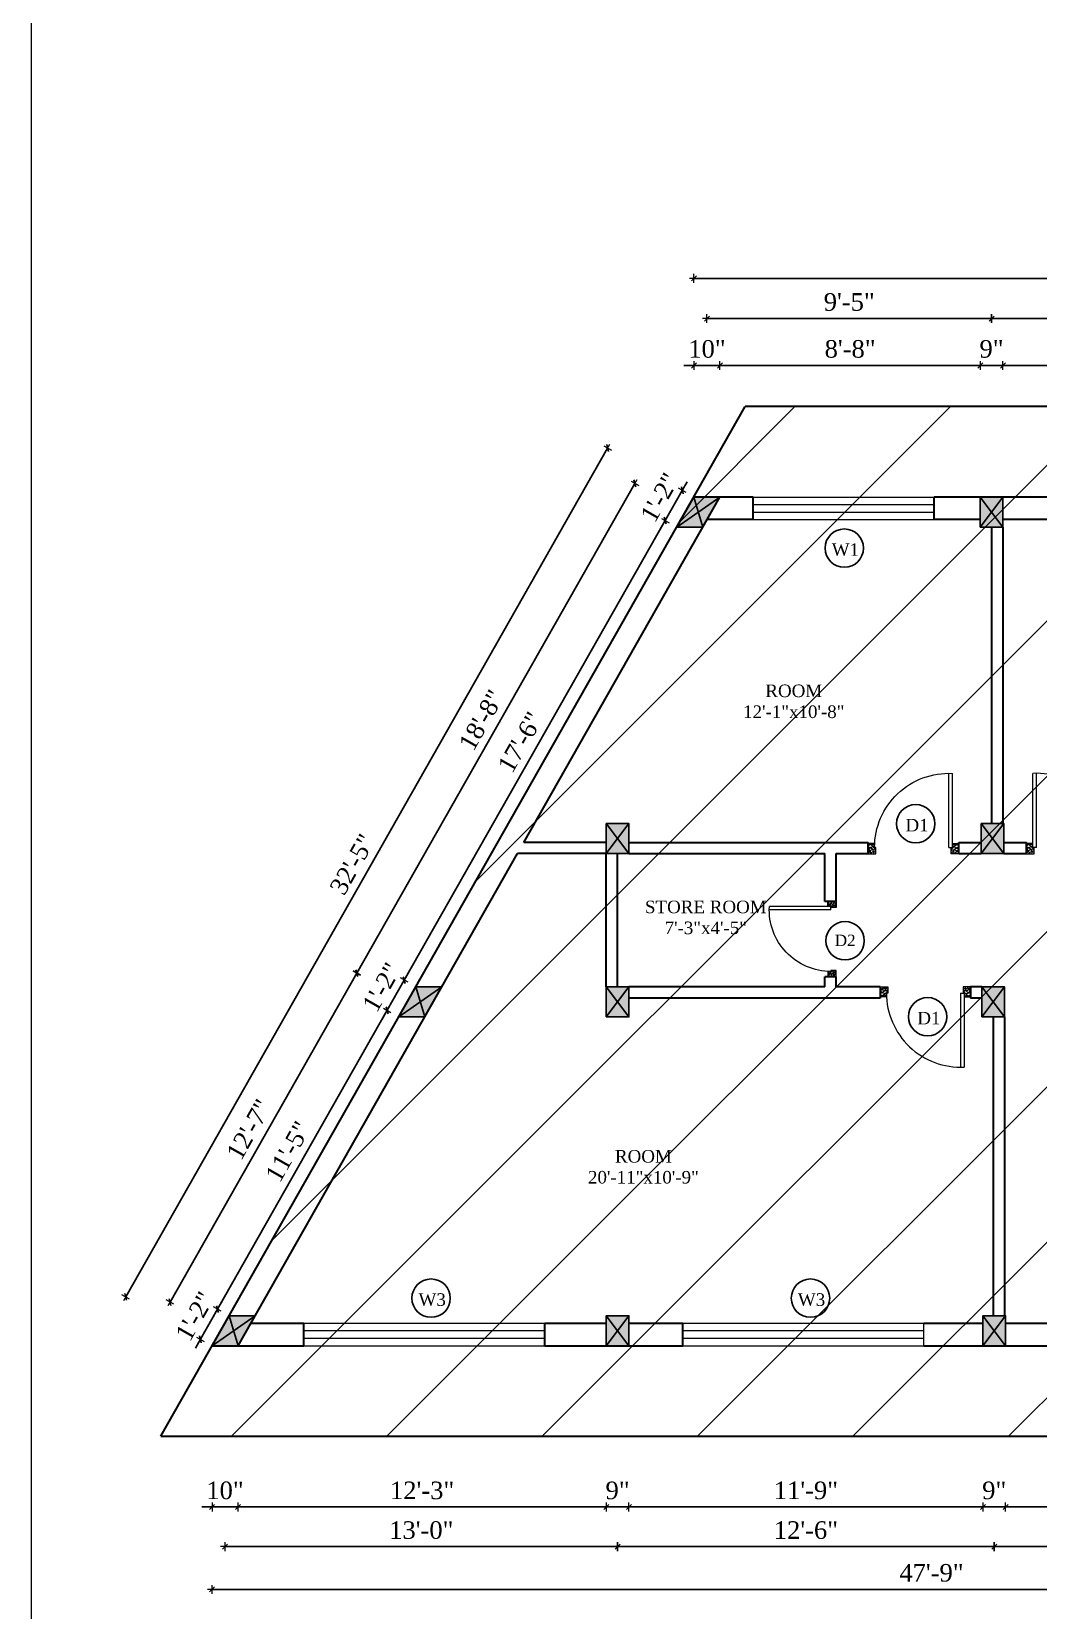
# Model space of a CAD drawing. Header units: inches. Extents: x 4069 to 291496, y -47643 to 12535.
# Drawn here: x 111241 to 111642, y -27125 to -26496 of the extents above; entities that cross this region are included whole.
import ezdxf

# ---------------------------------------------------------------- set-up
doc = ezdxf.new("R2010")
doc.units = ezdxf.units.IN
doc.header["$LTSCALE"] = 5
doc.header["$MEASUREMENT"] = 0
for name, color, linetype, lineweight in [('A-WALL', 7, 'Continuous', 9), ('Dimension', 7, 'Continuous', 18), ('DOOR', 62, 'Continuous', 0), ('Dw', 2, 'Continuous', 18), ('ele1', 21, 'Continuous', 20)]:
    doc.layers.add(name, color=color, linetype=linetype, lineweight=lineweight)
doc.layers.add('dim line', color=7, linetype='Continuous', lineweight=15, true_color=0xfab2b2)
doc.layers.add('TEXT', color=6, linetype='Continuous')
doc.layers.add('WALL', color=7, linetype='Continuous')
doc.styles.add('ordinary', font='times.ttf')
doc.dimstyles.new('Copy of 96', dxfattribs={"dimtxt": 7, "dimasz": 4, "dimexe": 0.5, "dimexo": 0.5, "dimgap": 3, "dimtad": 1, "dimdec": 1, "dimzin": 11, "dimdsep": 46, "dimlunit": 4, "dimtxsty": 'ordinary', "dimblk": 'OBLIQUE', "dimcen": 0.09, "dimse1": 1, "dimse2": 1, "dimclrt": 6, "dimazin": 0, "dimtfac": 1, "dimtdec": 1, "dimtix": 1, "dimtmove": 2, "dimatfit": 3, "dimldrblk": 'leader', "dimfxl": 0.5, "dimfxlon": 1, "dimtolj": 1, "dimtzin": 0, "dimarcsym": 0})

# ---------------------------------------------------------------- blocks, each defined once
blk = doc.blocks.new('c2a')
at = {"color": 1, "ltscale": 5}
for p, q in [((18091.63, 4625.76), (18084.82, 4613.76)), ((18101.98, 4625.76), (18091.63, 4625.76)), ((18095.17, 4613.76), (18101.98, 4625.76)), ((18084.82, 4613.76), (18095.17, 4613.76))]:
    blk.add_line(p, q, dxfattribs=at)
blk = doc.blocks.new('A$C27B36B59')
at = {"layer": 'DOOR'}
for p, q in [((0, 4), (0, 0)), ((2.5, 4), (0, 4)), ((0, 0), (3, 0)), ((2.5, 2.5), (2.5, 4)), ((3, 2.5), (2.5, 2.5)), ((3, 0), (3, 2.5))]:
    blk.add_line(p, q, dxfattribs=at)
for centre, radius, start, end in [((-1.4, -0.54), 4.75, 22.14107, 72.83803), ((1.34, 2.09), 1.64, 45.13802, 144.89476), ((2.21, 0.3), 2.49, 83.31492, 152.65798), ((0.13, 0.37), 2.05, 349.48753, 93.68048), ((1.96, -0.47), 2.01, 58.74475, 166.49498), ((-0.06, 0.32), 1.13, 343.54197, 86.94698), ((2.08, -0.4), 1.17, 38.28162, 160.15192)]:
    blk.add_arc(centre, radius, start, end, dxfattribs=at)
blk = doc.blocks.new('D2')
at = {"layer": 'DOOR'}
for p, q in [((74473.95, 24047.59), (74473.95, 24018.09)), ((74473.95, 24047.59), (74475.45, 24047.59)), ((74475.45, 24047.59), (74475.45, 24018.13))]:
    blk.add_line(p, q, dxfattribs=at)
blk.add_arc((74473.95, 24047.59), 29.5, 180, 272.9146, dxfattribs=at)
at = {"layer": 'DOOR', "xscale": -1, "rotation": 180}
blk.add_blockref('A$C27B36B59', (74441.95, 24050.09), dxfattribs=at)
at = {"layer": 'DOOR', "rotation": 180}
blk.add_blockref('A$C27B36B59', (74477.95, 24050.09), dxfattribs=at)
blk = doc.blocks.new('oblique')
at = {"color": 0, "lineweight": -2}
blk.add_line((0.25, 0.25), (-0.25, -0.25), dxfattribs=at)
at = {"layer": 'dim line', "lineweight": 9}
for p, q in [((-0.4375, 0), (0.4375, 0)), ((0, 0.4375), (0, -0.4375))]:
    blk.add_line(p, q, dxfattribs=at)
blk = doc.blocks.new('*D3069')
at = {"layer": 'A-WALL', "color": 0, "lineweight": -2, "ltscale": 50, "transparency": 16777216}
blk.add_line((111777.3, -27099.32), (111624.3, -27099.32), dxfattribs=at)
at = {"layer": 'Defpoints', "color": 0, "ltscale": 50, "transparency": 16777216}
for p in [(111624.3, -27019.39), (111777.3, -27019.39), (111624.3, -27099.32)]:
    blk.add_point(p, dxfattribs=at)
at = {"layer": 'A-WALL', "color": 0, "lineweight": -2, "ltscale": 50, "transparency": 16777216, "xscale": 4, "yscale": 4, "zscale": 4, "rotation": 180}
blk.add_blockref('oblique', (111624.3, -27099.32), dxfattribs=at)
at = {"layer": 'A-WALL', "color": 0, "lineweight": -2, "ltscale": 50, "transparency": 16777216, "xscale": 4, "yscale": 4, "zscale": 4}
blk.add_blockref('oblique', (111777.3, -27099.32), dxfattribs=at)
at = {"layer": 'A-WALL', "color": 6, "ltscale": 50, "transparency": 16777216, "insert": (111700.8, -27092.75), "char_height": 7, "attachment_point": 5, "style": 'ordinary'}
blk.add_mtext('\\A1;12\'-9"', dxfattribs=at)
blk = doc.blocks.new('_OBLIQUE')
at = {"color": 0, "linetype": 'ByBlock'}
blk.add_line((-0.5, -0.5), (0.5, 0.5), dxfattribs=at)
blk = doc.blocks.new('leader')
at = {"layer": 'Dimension'}
for p, q in [((0, -4.33), (0, 4.33)), ((-4.42, 0), (4.42, 0))]:
    blk.add_line(p, q, dxfattribs=at)
blk = doc.blocks.new('*D3070')
at = {"layer": 'A-WALL', "color": 0, "lineweight": -2, "ltscale": 50, "transparency": 16777216}
blk.add_line((111624.3, -27099.32), (111474.3, -27099.32), dxfattribs=at)
at = {"layer": 'Defpoints', "color": 0, "ltscale": 50, "transparency": 16777216}
for p in [(111474.3, -27019.39), (111624.3, -27019.39), (111474.3, -27099.32)]:
    blk.add_point(p, dxfattribs=at)
at = {"layer": 'A-WALL', "color": 0, "lineweight": -2, "ltscale": 50, "transparency": 16777216, "xscale": 4, "yscale": 4, "zscale": 4, "rotation": 180}
blk.add_blockref('oblique', (111474.3, -27099.32), dxfattribs=at)
at = {"layer": 'A-WALL', "color": 0, "lineweight": -2, "ltscale": 50, "transparency": 16777216, "xscale": 4, "yscale": 4, "zscale": 4}
blk.add_blockref('oblique', (111624.3, -27099.32), dxfattribs=at)
at = {"layer": 'A-WALL', "color": 6, "ltscale": 50, "transparency": 16777216, "insert": (111549.3, -27092.76), "char_height": 7, "attachment_point": 5, "style": 'ordinary'}
blk.add_mtext('\\A1;12\'-6"', dxfattribs=at)
blk = doc.blocks.new('*D3071')
at = {"layer": 'A-WALL', "color": 0, "lineweight": -2, "ltscale": 50, "transparency": 16777216}
blk.add_line((111474.3, -27099.32), (111317.97, -27099.32), dxfattribs=at)
at = {"layer": 'Defpoints', "color": 0, "ltscale": 50, "transparency": 16777216}
for p in [(111317.97, -27019.39), (111474.3, -27019.39), (111317.97, -27099.32)]:
    blk.add_point(p, dxfattribs=at)
at = {"layer": 'A-WALL', "color": 0, "lineweight": -2, "ltscale": 50, "transparency": 16777216, "xscale": 4, "yscale": 4, "zscale": 4, "rotation": 180}
blk.add_blockref('oblique', (111317.97, -27099.32), dxfattribs=at)
at = {"layer": 'A-WALL', "color": 0, "lineweight": -2, "ltscale": 50, "transparency": 16777216, "xscale": 4, "yscale": 4, "zscale": 4}
blk.add_blockref('oblique', (111474.3, -27099.32), dxfattribs=at)
at = {"layer": 'A-WALL', "color": 6, "ltscale": 50, "transparency": 16777216, "insert": (111396.14, -27092.76), "char_height": 7, "attachment_point": 5, "style": 'ordinary'}
blk.add_mtext('\\A1;13\'-0"', dxfattribs=at)
blk = doc.blocks.new('*D3072')
at = {"layer": 'A-WALL', "color": 0, "lineweight": -2, "ltscale": 50, "transparency": 16777216}
blk.add_line((111885.8, -27116.34), (111312.8, -27116.34), dxfattribs=at)
at = {"layer": 'Defpoints', "color": 0, "ltscale": 50, "transparency": 16777216}
for p in [(111312.8, -27019.39), (111885.8, -27019.39), (111312.8, -27116.34)]:
    blk.add_point(p, dxfattribs=at)
at = {"layer": 'A-WALL', "color": 0, "lineweight": -2, "ltscale": 50, "transparency": 16777216, "xscale": 4, "yscale": 4, "zscale": 4, "rotation": 180}
blk.add_blockref('oblique', (111312.8, -27116.34), dxfattribs=at)
at = {"layer": 'A-WALL', "color": 0, "lineweight": -2, "ltscale": 50, "transparency": 16777216, "xscale": 4, "yscale": 4, "zscale": 4}
blk.add_blockref('oblique', (111885.8, -27116.34), dxfattribs=at)
at = {"layer": 'A-WALL', "color": 6, "ltscale": 50, "transparency": 16777216, "insert": (111599.3, -27109.77), "char_height": 7, "attachment_point": 5, "style": 'ordinary'}
blk.add_mtext('\\A1;47\'-9"', dxfattribs=at)
blk = doc.blocks.new('*D3073')
at = {"layer": 'A-WALL', "color": 0, "lineweight": -2, "ltscale": 50, "transparency": 16777216}
for p, q in [((111308.15, -27016.75), (111314.97, -27004.75)), ((111314.97, -27004.75), (111316.94, -27001.28)), ((111308.15, -27016.75), (111306.18, -27020.23))]:
    blk.add_line(p, q, dxfattribs=at)
at = {"layer": 'Defpoints', "color": 0, "ltscale": 50, "transparency": 16777216}
for p in [(111314.97, -27004.75), (111319.61, -27007.39), (111312.8, -27019.39)]:
    blk.add_point(p, dxfattribs=at)
at = {"layer": 'A-WALL', "color": 0, "lineweight": -2, "ltscale": 50, "transparency": 16777216, "xscale": 4, "yscale": 4, "zscale": 4}
for p, rotation in [((111314.97, -27004.75), 240.4114854942653), ((111308.15, -27016.75), 60.41148549426527)]:
    blk.add_blockref('oblique', p, dxfattribs=dict(at, rotation=rotation))
at = {"layer": 'A-WALL', "color": 6, "ltscale": 50, "transparency": 16777216, "insert": (111305.91, -27007.54), "char_height": 7, "attachment_point": 5, "rotation": 60.41149, "style": 'ordinary'}
blk.add_mtext('\\A1;1\'-2"', dxfattribs=at)
blk = doc.blocks.new('*D3074')
at = {"layer": 'A-WALL', "color": 0, "lineweight": -2, "ltscale": 50, "transparency": 16777216}
blk.add_line((111314.97, -27004.75), (111382.54, -26885.75), dxfattribs=at)
at = {"layer": 'Defpoints', "color": 0, "ltscale": 50, "transparency": 16777216}
for p in [(111382.54, -26885.75), (111387.18, -26888.39), (111319.61, -27007.39)]:
    blk.add_point(p, dxfattribs=at)
at = {"layer": 'A-WALL', "color": 0, "lineweight": -2, "ltscale": 50, "transparency": 16777216, "xscale": 4, "yscale": 4, "zscale": 4}
for p, rotation in [((111382.54, -26885.75), 60.4114854945245), ((111314.97, -27004.75), 240.4114854945245)]:
    blk.add_blockref('oblique', p, dxfattribs=dict(at, rotation=rotation))
at = {"layer": 'A-WALL', "color": 6, "ltscale": 50, "transparency": 16777216, "insert": (111343.05, -26942.01), "char_height": 7, "attachment_point": 5, "rotation": 60.41149, "style": 'ordinary'}
blk.add_mtext('\\A1;11\'-5"', dxfattribs=at)
blk = doc.blocks.new('*D3075')
at = {"layer": 'A-WALL', "color": 0, "lineweight": -2, "ltscale": 50, "transparency": 16777216}
for p, q in [((111382.54, -26885.75), (111389.35, -26873.75)), ((111389.35, -26873.75), (111391.33, -26870.28)), ((111382.54, -26885.75), (111380.56, -26889.23))]:
    blk.add_line(p, q, dxfattribs=at)
at = {"layer": 'Defpoints', "color": 0, "ltscale": 50, "transparency": 16777216}
for p in [(111389.35, -26873.75), (111394, -26876.39), (111387.18, -26888.39)]:
    blk.add_point(p, dxfattribs=at)
at = {"layer": 'A-WALL', "color": 0, "lineweight": -2, "ltscale": 50, "transparency": 16777216, "xscale": 4, "yscale": 4, "zscale": 4}
for p, rotation in [((111389.35, -26873.75), 240.4114854945245), ((111382.54, -26885.75), 60.4114854945245)]:
    blk.add_blockref('oblique', p, dxfattribs=dict(at, rotation=rotation))
at = {"layer": 'A-WALL', "color": 6, "ltscale": 50, "transparency": 16777216, "insert": (111380.29, -26876.54), "char_height": 7, "attachment_point": 5, "rotation": 60.41149, "style": 'ordinary'}
blk.add_mtext('\\A1;1\'-2"', dxfattribs=at)
blk = doc.blocks.new('*D3076')
at = {"layer": 'A-WALL', "color": 0, "lineweight": -2, "ltscale": 50, "transparency": 16777216}
blk.add_line((111389.35, -26873.75), (111493.26, -26690.75), dxfattribs=at)
at = {"layer": 'Defpoints', "color": 0, "ltscale": 50, "transparency": 16777216}
for p in [(111493.26, -26690.75), (111497.91, -26693.39), (111394, -26876.39)]:
    blk.add_point(p, dxfattribs=at)
at = {"layer": 'A-WALL', "color": 0, "lineweight": -2, "ltscale": 50, "transparency": 16777216, "xscale": 4, "yscale": 4, "zscale": 4}
for p, rotation in [((111493.26, -26690.75), 60.4114854945245), ((111389.35, -26873.75), 240.4114854945245)]:
    blk.add_blockref('oblique', p, dxfattribs=dict(at, rotation=rotation))
at = {"layer": 'A-WALL', "color": 6, "ltscale": 50, "transparency": 16777216, "insert": (111435.59, -26779.01), "char_height": 7, "attachment_point": 5, "rotation": 60.41149, "style": 'ordinary'}
blk.add_mtext('\\A1;17\'-6"', dxfattribs=at)
blk = doc.blocks.new('*D3077')
at = {"layer": 'A-WALL', "color": 0, "lineweight": -2, "ltscale": 50, "transparency": 16777216}
for p, q in [((111493.26, -26690.75), (111500.08, -26678.75)), ((111500.08, -26678.75), (111502.05, -26675.28)), ((111493.26, -26690.75), (111491.29, -26694.23))]:
    blk.add_line(p, q, dxfattribs=at)
at = {"layer": 'Defpoints', "color": 0, "ltscale": 50, "transparency": 16777216}
for p in [(111500.08, -26678.75), (111504.72, -26681.39), (111497.91, -26693.39)]:
    blk.add_point(p, dxfattribs=at)
at = {"layer": 'A-WALL', "color": 0, "lineweight": -2, "ltscale": 50, "transparency": 16777216, "xscale": 4, "yscale": 4, "zscale": 4}
for p, rotation in [((111500.08, -26678.75), 240.4114854945245), ((111493.26, -26690.75), 60.4114854945245)]:
    blk.add_blockref('oblique', p, dxfattribs=dict(at, rotation=rotation))
at = {"layer": 'A-WALL', "color": 6, "ltscale": 50, "transparency": 16777216, "insert": (111491.02, -26681.54), "char_height": 7, "attachment_point": 5, "rotation": 60.41149, "style": 'ordinary'}
blk.add_mtext('\\A1;1\'-2"', dxfattribs=at)
blk = doc.blocks.new('*D3078')
at = {"layer": 'A-WALL', "color": 0, "lineweight": -2, "ltscale": 50, "transparency": 16777216}
blk.add_line((111481.18, -26675.96), (111370.46, -26870.96), dxfattribs=at)
at = {"layer": 'Defpoints', "color": 0, "ltscale": 50, "transparency": 16777216}
for p in [(111501.31, -26687.39), (111370.46, -26870.96), (111390.59, -26882.39)]:
    blk.add_point(p, dxfattribs=at)
at = {"layer": 'A-WALL', "color": 0, "lineweight": -2, "ltscale": 50, "transparency": 16777216, "xscale": 4, "yscale": 4, "zscale": 4}
for p, rotation in [((111481.18, -26675.96), 60.41148549427022), ((111370.46, -26870.96), 240.4114854942702)]:
    blk.add_blockref('oblique', p, dxfattribs=dict(at, rotation=rotation))
at = {"layer": 'A-WALL', "color": 6, "ltscale": 50, "transparency": 16777216, "insert": (111420.12, -26770.22), "char_height": 7, "attachment_point": 5, "rotation": 60.41149, "style": 'ordinary'}
blk.add_mtext('\\A1;18\'-8"', dxfattribs=at)
blk = doc.blocks.new('*D3079')
at = {"layer": 'A-WALL', "color": 0, "lineweight": -2, "ltscale": 50, "transparency": 16777216}
blk.add_line((111370.46, -26870.96), (111296.07, -27001.96), dxfattribs=at)
at = {"layer": 'Defpoints', "color": 0, "ltscale": 50, "transparency": 16777216}
for p in [(111390.59, -26882.39), (111296.07, -27001.96), (111316.21, -27013.39)]:
    blk.add_point(p, dxfattribs=at)
at = {"layer": 'A-WALL', "color": 0, "lineweight": -2, "ltscale": 50, "transparency": 16777216, "xscale": 4, "yscale": 4, "zscale": 4}
for p, rotation in [((111370.46, -26870.96), 60.4114854945245), ((111296.07, -27001.96), 240.4114854945245)]:
    blk.add_blockref('oblique', p, dxfattribs=dict(at, rotation=rotation))
at = {"layer": 'A-WALL', "color": 6, "ltscale": 50, "transparency": 16777216, "insert": (111327.55, -26933.22), "char_height": 7, "attachment_point": 5, "rotation": 60.41149, "style": 'ordinary'}
blk.add_mtext('\\A1;12\'-7"', dxfattribs=at)
blk = doc.blocks.new('*D3080')
at = {"layer": 'A-WALL', "color": 0, "lineweight": -2, "ltscale": 50, "transparency": 16777216}
blk.add_line((111278.43, -26999.87), (111470.35, -26661.87), dxfattribs=at)
at = {"layer": 'Defpoints', "color": 0, "ltscale": 50, "transparency": 16777216}
for p in [(111470.35, -26661.87), (111504.72, -26681.39), (111312.8, -27019.39)]:
    blk.add_point(p, dxfattribs=at)
at = {"layer": 'A-WALL', "color": 0, "lineweight": -2, "ltscale": 50, "transparency": 16777216, "xscale": 4, "yscale": 4, "zscale": 4}
for p, rotation in [((111470.35, -26661.87), 60.41148549426746), ((111278.43, -26999.87), 240.4114854942675)]:
    blk.add_blockref('oblique', p, dxfattribs=dict(at, rotation=rotation))
at = {"layer": 'A-WALL', "color": 6, "ltscale": 50, "transparency": 16777216, "insert": (111368.68, -26827.63), "char_height": 7, "attachment_point": 5, "rotation": 60.41149, "style": 'ordinary'}
blk.add_mtext('\\A1;32\'-5"', dxfattribs=at)
blk = doc.blocks.new('*D3081')
at = {"layer": 'A-WALL', "color": 0, "lineweight": -2, "ltscale": 50, "transparency": 16777216}
for p, q in [((111504.72, -26629.02), (111500.72, -26629.02)), ((111504.72, -26629.02), (111515.07, -26629.02)), ((111515.07, -26629.02), (111519.07, -26629.02))]:
    blk.add_line(p, q, dxfattribs=at)
at = {"layer": 'Defpoints', "color": 0, "ltscale": 50, "transparency": 16777216}
for p in [(111515.07, -26629.02), (111504.72, -26681.39), (111515.07, -26681.39)]:
    blk.add_point(p, dxfattribs=at)
at = {"layer": 'A-WALL', "color": 0, "lineweight": -2, "ltscale": 50, "transparency": 16777216, "xscale": 4, "yscale": 4, "zscale": 4}
blk.add_blockref('oblique', (111504.72, -26629.02), dxfattribs=at)
at = {"layer": 'A-WALL', "color": 0, "lineweight": -2, "ltscale": 50, "transparency": 16777216, "xscale": 4, "yscale": 4, "zscale": 4, "rotation": 180}
blk.add_blockref('oblique', (111515.07, -26629.02), dxfattribs=at)
at = {"layer": 'A-WALL', "color": 6, "ltscale": 50, "transparency": 16777216, "insert": (111509.9, -26622.46), "char_height": 7, "attachment_point": 5, "style": 'ordinary'}
blk.add_mtext('\\A1;10"', dxfattribs=at)
blk = doc.blocks.new('*D3082')
at = {"layer": 'A-WALL', "color": 0, "lineweight": -2, "ltscale": 50, "transparency": 16777216}
blk.add_line((111515.07, -26629.02), (111618.72, -26629.02), dxfattribs=at)
at = {"layer": 'Defpoints', "color": 0, "ltscale": 50, "transparency": 16777216}
for p in [(111618.72, -26629.02), (111515.07, -26681.39), (111618.72, -26681.39)]:
    blk.add_point(p, dxfattribs=at)
at = {"layer": 'A-WALL', "color": 0, "lineweight": -2, "ltscale": 50, "transparency": 16777216, "xscale": 4, "yscale": 4, "zscale": 4, "rotation": 180}
blk.add_blockref('oblique', (111515.07, -26629.02), dxfattribs=at)
at = {"layer": 'A-WALL', "color": 0, "lineweight": -2, "ltscale": 50, "transparency": 16777216, "xscale": 4, "yscale": 4, "zscale": 4}
blk.add_blockref('oblique', (111618.72, -26629.02), dxfattribs=at)
at = {"layer": 'A-WALL', "color": 6, "ltscale": 50, "transparency": 16777216, "insert": (111566.9, -26622.46), "char_height": 7, "attachment_point": 5, "style": 'ordinary'}
blk.add_mtext('\\A1;8\'-8"', dxfattribs=at)
blk = doc.blocks.new('*D3083')
at = {"layer": 'A-WALL', "color": 0, "lineweight": -2, "ltscale": 50, "transparency": 16777216}
for p, q in [((111618.72, -26629.02), (111614.72, -26629.02)), ((111618.72, -26629.02), (111627.72, -26629.02)), ((111627.72, -26629.02), (111631.72, -26629.02))]:
    blk.add_line(p, q, dxfattribs=at)
at = {"layer": 'Defpoints', "color": 0, "ltscale": 50, "transparency": 16777216}
for p in [(111627.72, -26629.02), (111618.72, -26681.39), (111627.72, -26681.39)]:
    blk.add_point(p, dxfattribs=at)
at = {"layer": 'A-WALL', "color": 0, "lineweight": -2, "ltscale": 50, "transparency": 16777216, "xscale": 4, "yscale": 4, "zscale": 4}
blk.add_blockref('oblique', (111618.72, -26629.02), dxfattribs=at)
at = {"layer": 'A-WALL', "color": 0, "lineweight": -2, "ltscale": 50, "transparency": 16777216, "xscale": 4, "yscale": 4, "zscale": 4, "rotation": 180}
blk.add_blockref('oblique', (111627.72, -26629.02), dxfattribs=at)
at = {"layer": 'A-WALL', "color": 6, "ltscale": 50, "transparency": 16777216, "insert": (111623.22, -26622.45), "char_height": 7, "attachment_point": 5, "style": 'ordinary'}
blk.add_mtext('\\A1;9"', dxfattribs=at)
blk = doc.blocks.new('*D3084')
at = {"layer": 'A-WALL', "color": 0, "lineweight": -2, "ltscale": 50, "transparency": 16777216}
blk.add_line((111627.72, -26629.02), (111782.72, -26629.02), dxfattribs=at)
at = {"layer": 'Defpoints', "color": 0, "ltscale": 50, "transparency": 16777216}
for p in [(111782.72, -26629.02), (111627.72, -26681.39), (111782.72, -26681.39)]:
    blk.add_point(p, dxfattribs=at)
at = {"layer": 'A-WALL', "color": 0, "lineweight": -2, "ltscale": 50, "transparency": 16777216, "xscale": 4, "yscale": 4, "zscale": 4, "rotation": 180}
blk.add_blockref('oblique', (111627.72, -26629.02), dxfattribs=at)
at = {"layer": 'A-WALL', "color": 0, "lineweight": -2, "ltscale": 50, "transparency": 16777216, "xscale": 4, "yscale": 4, "zscale": 4}
blk.add_blockref('oblique', (111782.72, -26629.02), dxfattribs=at)
at = {"layer": 'A-WALL', "color": 6, "ltscale": 50, "transparency": 16777216, "insert": (111705.22, -26622.52), "char_height": 7, "attachment_point": 5, "style": 'ordinary'}
blk.add_mtext('\\A1;12\'-11"', dxfattribs=at)
blk = doc.blocks.new('*D3089')
at = {"layer": 'A-WALL', "color": 0, "lineweight": -2, "ltscale": 50, "transparency": 16777216}
blk.add_line((111787.22, -26610.34), (111623.22, -26610.34), dxfattribs=at)
at = {"layer": 'Defpoints', "color": 0, "ltscale": 50, "transparency": 16777216}
for p in [(111623.22, -26610.34), (111623.22, -26681.39), (111787.22, -26681.39)]:
    blk.add_point(p, dxfattribs=at)
at = {"layer": 'A-WALL', "color": 0, "lineweight": -2, "ltscale": 50, "transparency": 16777216, "xscale": 4, "yscale": 4, "zscale": 4, "rotation": 180}
blk.add_blockref('oblique', (111623.22, -26610.34), dxfattribs=at)
at = {"layer": 'A-WALL', "color": 0, "lineweight": -2, "ltscale": 50, "transparency": 16777216, "xscale": 4, "yscale": 4, "zscale": 4}
blk.add_blockref('oblique', (111787.22, -26610.34), dxfattribs=at)
at = {"layer": 'A-WALL', "color": 6, "ltscale": 50, "transparency": 16777216, "insert": (111705.22, -26603.78), "char_height": 7, "attachment_point": 5, "style": 'ordinary'}
blk.add_mtext('\\A1;13\'-8"', dxfattribs=at)
blk = doc.blocks.new('*D3090')
at = {"layer": 'A-WALL', "color": 0, "lineweight": -2, "ltscale": 50, "transparency": 16777216}
blk.add_line((111623.22, -26610.34), (111509.9, -26610.34), dxfattribs=at)
at = {"layer": 'Defpoints', "color": 0, "ltscale": 50, "transparency": 16777216}
for p in [(111509.9, -26610.34), (111509.9, -26681.39), (111623.22, -26681.39)]:
    blk.add_point(p, dxfattribs=at)
at = {"layer": 'A-WALL', "color": 0, "lineweight": -2, "ltscale": 50, "transparency": 16777216, "xscale": 4, "yscale": 4, "zscale": 4, "rotation": 180}
blk.add_blockref('oblique', (111509.9, -26610.34), dxfattribs=at)
at = {"layer": 'A-WALL', "color": 0, "lineweight": -2, "ltscale": 50, "transparency": 16777216, "xscale": 4, "yscale": 4, "zscale": 4}
blk.add_blockref('oblique', (111623.22, -26610.34), dxfattribs=at)
at = {"layer": 'A-WALL', "color": 6, "ltscale": 50, "transparency": 16777216, "insert": (111566.56, -26603.77), "char_height": 7, "attachment_point": 5, "style": 'ordinary'}
blk.add_mtext('\\A1;9\'-5"', dxfattribs=at)
blk = doc.blocks.new('*D3091')
at = {"layer": 'A-WALL', "color": 0, "lineweight": -2, "ltscale": 50, "transparency": 16777216}
blk.add_line((111504.72, -26594.33), (111883.72, -26594.33), dxfattribs=at)
at = {"layer": 'Defpoints', "color": 0, "ltscale": 50, "transparency": 16777216}
for p in [(111883.72, -26594.33), (111504.72, -26681.39), (111883.72, -26681.39)]:
    blk.add_point(p, dxfattribs=at)
at = {"layer": 'A-WALL', "color": 0, "lineweight": -2, "ltscale": 50, "transparency": 16777216, "xscale": 4, "yscale": 4, "zscale": 4, "rotation": 180}
blk.add_blockref('oblique', (111504.72, -26594.33), dxfattribs=at)
at = {"layer": 'A-WALL', "color": 0, "lineweight": -2, "ltscale": 50, "transparency": 16777216, "xscale": 4, "yscale": 4, "zscale": 4}
blk.add_blockref('oblique', (111883.72, -26594.33), dxfattribs=at)
at = {"layer": 'A-WALL', "color": 6, "ltscale": 50, "transparency": 16777216, "insert": (111694.22, -26587.75), "char_height": 7, "attachment_point": 5, "style": 'ordinary'}
blk.add_mtext('\\A1;31\'-7"', dxfattribs=at)
blk = doc.blocks.new('*D3092')
at = {"layer": 'A-WALL', "color": 0, "lineweight": -2, "ltscale": 50, "transparency": 16777216}
for p, q in [((111312.8, -27083.52), (111308.8, -27083.52)), ((111312.8, -27083.52), (111323.15, -27083.52)), ((111323.15, -27083.52), (111327.15, -27083.52))]:
    blk.add_line(p, q, dxfattribs=at)
at = {"layer": 'Defpoints', "color": 0, "ltscale": 50, "transparency": 16777216}
for p in [(111312.8, -27019.39), (111323.15, -27019.39), (111323.15, -27083.52)]:
    blk.add_point(p, dxfattribs=at)
at = {"layer": 'A-WALL', "color": 0, "lineweight": -2, "ltscale": 50, "transparency": 16777216, "xscale": 4, "yscale": 4, "zscale": 4}
blk.add_blockref('oblique', (111312.8, -27083.52), dxfattribs=at)
at = {"layer": 'A-WALL', "color": 0, "lineweight": -2, "ltscale": 50, "transparency": 16777216, "xscale": 4, "yscale": 4, "zscale": 4, "rotation": 180}
blk.add_blockref('oblique', (111323.15, -27083.52), dxfattribs=at)
at = {"layer": 'A-WALL', "color": 6, "ltscale": 50, "transparency": 16777216, "insert": (111317.97, -27076.96), "char_height": 7, "attachment_point": 5, "style": 'ordinary'}
blk.add_mtext('\\A1;10"', dxfattribs=at)
blk = doc.blocks.new('*D3093')
at = {"layer": 'A-WALL', "color": 0, "lineweight": -2, "ltscale": 50, "transparency": 16777216}
blk.add_line((111323.15, -27083.52), (111469.8, -27083.52), dxfattribs=at)
at = {"layer": 'Defpoints', "color": 0, "ltscale": 50, "transparency": 16777216}
for p in [(111323.15, -27019.39), (111469.8, -27019.39), (111469.8, -27083.52)]:
    blk.add_point(p, dxfattribs=at)
at = {"layer": 'A-WALL', "color": 0, "lineweight": -2, "ltscale": 50, "transparency": 16777216, "xscale": 4, "yscale": 4, "zscale": 4, "rotation": 180}
blk.add_blockref('oblique', (111323.15, -27083.52), dxfattribs=at)
at = {"layer": 'A-WALL', "color": 0, "lineweight": -2, "ltscale": 50, "transparency": 16777216, "xscale": 4, "yscale": 4, "zscale": 4}
blk.add_blockref('oblique', (111469.8, -27083.52), dxfattribs=at)
at = {"layer": 'A-WALL', "color": 6, "ltscale": 50, "transparency": 16777216, "insert": (111396.47, -27076.96), "char_height": 7, "attachment_point": 5, "style": 'ordinary'}
blk.add_mtext('\\A1;12\'-3"', dxfattribs=at)
blk = doc.blocks.new('*D3094')
at = {"layer": 'A-WALL', "color": 0, "lineweight": -2, "ltscale": 50, "transparency": 16777216}
for p, q in [((111469.8, -27083.52), (111465.8, -27083.52)), ((111469.8, -27083.52), (111478.8, -27083.52)), ((111478.8, -27083.52), (111482.8, -27083.52))]:
    blk.add_line(p, q, dxfattribs=at)
at = {"layer": 'Defpoints', "color": 0, "ltscale": 50, "transparency": 16777216}
for p in [(111469.8, -27019.39), (111478.8, -27019.39), (111478.8, -27083.52)]:
    blk.add_point(p, dxfattribs=at)
at = {"layer": 'A-WALL', "color": 0, "lineweight": -2, "ltscale": 50, "transparency": 16777216, "xscale": 4, "yscale": 4, "zscale": 4}
blk.add_blockref('oblique', (111469.8, -27083.52), dxfattribs=at)
at = {"layer": 'A-WALL', "color": 0, "lineweight": -2, "ltscale": 50, "transparency": 16777216, "xscale": 4, "yscale": 4, "zscale": 4, "rotation": 180}
blk.add_blockref('oblique', (111478.8, -27083.52), dxfattribs=at)
at = {"layer": 'A-WALL', "color": 6, "ltscale": 50, "transparency": 16777216, "insert": (111474.3, -27076.95), "char_height": 7, "attachment_point": 5, "style": 'ordinary'}
blk.add_mtext('\\A1;9"', dxfattribs=at)
blk = doc.blocks.new('*D3095')
at = {"layer": 'A-WALL', "color": 0, "lineweight": -2, "ltscale": 50, "transparency": 16777216}
blk.add_line((111478.8, -27083.52), (111619.8, -27083.52), dxfattribs=at)
at = {"layer": 'Defpoints', "color": 0, "ltscale": 50, "transparency": 16777216}
for p in [(111478.8, -27019.39), (111619.8, -27019.39), (111619.8, -27083.52)]:
    blk.add_point(p, dxfattribs=at)
at = {"layer": 'A-WALL', "color": 0, "lineweight": -2, "ltscale": 50, "transparency": 16777216, "xscale": 4, "yscale": 4, "zscale": 4, "rotation": 180}
blk.add_blockref('oblique', (111478.8, -27083.52), dxfattribs=at)
at = {"layer": 'A-WALL', "color": 0, "lineweight": -2, "ltscale": 50, "transparency": 16777216, "xscale": 4, "yscale": 4, "zscale": 4}
blk.add_blockref('oblique', (111619.8, -27083.52), dxfattribs=at)
at = {"layer": 'A-WALL', "color": 6, "ltscale": 50, "transparency": 16777216, "insert": (111549.3, -27076.95), "char_height": 7, "attachment_point": 5, "style": 'ordinary'}
blk.add_mtext('\\A1;11\'-9"', dxfattribs=at)
blk = doc.blocks.new('*D3096')
at = {"layer": 'A-WALL', "color": 0, "lineweight": -2, "ltscale": 50, "transparency": 16777216}
for p, q in [((111619.8, -27083.52), (111615.8, -27083.52)), ((111619.8, -27083.52), (111628.8, -27083.52)), ((111628.8, -27083.52), (111632.8, -27083.52))]:
    blk.add_line(p, q, dxfattribs=at)
at = {"layer": 'Defpoints', "color": 0, "ltscale": 50, "transparency": 16777216}
for p in [(111619.8, -27019.39), (111628.8, -27019.39), (111628.8, -27083.52)]:
    blk.add_point(p, dxfattribs=at)
at = {"layer": 'A-WALL', "color": 0, "lineweight": -2, "ltscale": 50, "transparency": 16777216, "xscale": 4, "yscale": 4, "zscale": 4}
blk.add_blockref('oblique', (111619.8, -27083.52), dxfattribs=at)
at = {"layer": 'A-WALL', "color": 0, "lineweight": -2, "ltscale": 50, "transparency": 16777216, "xscale": 4, "yscale": 4, "zscale": 4, "rotation": 180}
blk.add_blockref('oblique', (111628.8, -27083.52), dxfattribs=at)
at = {"layer": 'A-WALL', "color": 6, "ltscale": 50, "transparency": 16777216, "insert": (111624.3, -27076.95), "char_height": 7, "attachment_point": 5, "style": 'ordinary'}
blk.add_mtext('\\A1;9"', dxfattribs=at)
blk = doc.blocks.new('*D3097')
at = {"layer": 'A-WALL', "color": 0, "lineweight": -2, "ltscale": 50, "transparency": 16777216}
blk.add_line((111628.8, -27083.52), (111772.8, -27083.52), dxfattribs=at)
at = {"layer": 'Defpoints', "color": 0, "ltscale": 50, "transparency": 16777216}
for p in [(111628.8, -27019.39), (111772.8, -27019.39), (111772.8, -27083.52)]:
    blk.add_point(p, dxfattribs=at)
at = {"layer": 'A-WALL', "color": 0, "lineweight": -2, "ltscale": 50, "transparency": 16777216, "xscale": 4, "yscale": 4, "zscale": 4, "rotation": 180}
blk.add_blockref('oblique', (111628.8, -27083.52), dxfattribs=at)
at = {"layer": 'A-WALL', "color": 0, "lineweight": -2, "ltscale": 50, "transparency": 16777216, "xscale": 4, "yscale": 4, "zscale": 4}
blk.add_blockref('oblique', (111772.8, -27083.52), dxfattribs=at)
at = {"layer": 'A-WALL', "color": 6, "ltscale": 50, "transparency": 16777216, "insert": (111700.8, -27076.96), "char_height": 7, "attachment_point": 5, "style": 'ordinary'}
blk.add_mtext('\\A1;12\'-0"', dxfattribs=at)

msp = doc.modelspace()

# ---------------------------------------------------------------- hatches: boundary and pattern name
at = {"layer": 'WALL', "linetype": 'ByBlock', "ltscale": 5, "true_color": 0xf8991e}
h = msp.add_hatch(dxfattribs=at)
h.set_pattern_fill('ANSI31', color=30, scale=350)
h.set_pattern_definition([(45, (104858.308, -23741.887), (-30.93592, 30.93592), [])])
h.paths.add_polyline_path([(111292.35851, -27055.39117), (111525.16223, -26645.39117), (111883.61022, -26645.39117), (111885.20936, -26923.39117), (111933.79982, -26923.39117), (111933.79982, -27013.39117), (111885.79982, -27013.39117), (111886.02123, -27055.39117)])
h = msp.add_hatch(color=30, dxfattribs=at)
h.dxf.hatch_style = 1
h.paths.add_polyline_path([(111506.48887, -26687.39117), (111508.25682, -26693.39117), (111515.07059, -26681.39117)])
h.paths.add_polyline_path([(111506.48887, -26687.39117), (111515.07059, -26681.39117), (111504.72093, -26681.39117)])
h.paths.add_polyline_path([(111504.72093, -26681.39117), (111497.90716, -26693.39117), (111506.48887, -26687.39117)])
h.paths.add_polyline_path([(111506.48887, -26687.39117), (111497.90716, -26693.39117), (111508.25682, -26693.39117)])
h = msp.add_hatch(color=30, dxfattribs=at)
h.dxf.hatch_style = 1
h.paths.add_polyline_path([(111623.22084, -26687.39117), (111618.72084, -26693.39117), (111627.72084, -26693.39117)])
h.paths.add_polyline_path([(111627.72084, -26693.39117), (111627.72084, -26681.39117), (111623.22084, -26687.39117)])
h.paths.add_polyline_path([(111623.22084, -26687.39117), (111627.72084, -26681.39117), (111618.72084, -26681.39117)])
h.paths.add_polyline_path([(111618.72084, -26681.39117), (111618.72084, -26693.39117), (111623.22084, -26687.39117)])
h = msp.add_hatch(color=30, dxfattribs=at)
h.dxf.hatch_style = 1
h.paths.add_polyline_path([(111474.29973, -26817.39117), (111469.79973, -26823.39117), (111478.79973, -26823.39117)])
h.paths.add_polyline_path([(111478.79973, -26823.39117), (111478.79973, -26811.39117), (111474.29973, -26817.39117)])
h.paths.add_polyline_path([(111474.29973, -26817.39117), (111478.79973, -26811.39117), (111469.79973, -26811.39117)])
h.paths.add_polyline_path([(111469.79973, -26811.39117), (111469.79973, -26823.39117), (111474.29973, -26817.39117)])
h = msp.add_hatch(color=30, dxfattribs=at)
h.dxf.hatch_style = 1
h.paths.add_polyline_path([(111623.65107, -26817.39117), (111619.15107, -26823.39117), (111628.15107, -26823.39117)])
h.paths.add_polyline_path([(111628.15107, -26823.39117), (111628.15107, -26811.39117), (111623.65107, -26817.39117)])
h.paths.add_polyline_path([(111623.65107, -26817.39117), (111628.15107, -26811.39117), (111619.15107, -26811.39117)])
h.paths.add_polyline_path([(111619.15107, -26811.39117), (111619.15107, -26823.39117), (111623.65107, -26817.39117)])
h = msp.add_hatch(color=30, dxfattribs=at)
h.dxf.hatch_style = 1
h.paths.add_polyline_path([(111395.76515, -26882.39117), (111397.5331, -26888.39117), (111404.34687, -26876.39117)])
h.paths.add_polyline_path([(111395.76515, -26882.39117), (111404.34687, -26876.39117), (111393.99721, -26876.39117)])
h.paths.add_polyline_path([(111393.99721, -26876.39117), (111387.18344, -26888.39117), (111395.76515, -26882.39117)])
h.paths.add_polyline_path([(111395.76515, -26882.39117), (111387.18344, -26888.39117), (111397.5331, -26888.39117)])
h = msp.add_hatch(color=30, dxfattribs=at)
h.dxf.hatch_style = 1
h.paths.add_polyline_path([(111474.29973, -26882.39117), (111469.79973, -26888.39117), (111478.79973, -26888.39117)])
h.paths.add_polyline_path([(111478.79973, -26888.39117), (111478.79973, -26876.39117), (111474.29973, -26882.39117)])
h.paths.add_polyline_path([(111474.29973, -26882.39117), (111478.79973, -26876.39117), (111469.79973, -26876.39117)])
h.paths.add_polyline_path([(111469.79973, -26876.39117), (111469.79973, -26888.39117), (111474.29973, -26882.39117)])
h = msp.add_hatch(color=30, dxfattribs=at)
h.dxf.hatch_style = 1
h.paths.add_polyline_path([(111623.86619, -26882.39117), (111619.36619, -26888.39117), (111628.36619, -26888.39117)])
h.paths.add_polyline_path([(111628.36619, -26888.39117), (111628.36619, -26876.39117), (111623.86619, -26882.39117)])
h.paths.add_polyline_path([(111623.86619, -26882.39117), (111628.36619, -26876.39117), (111619.36619, -26876.39117)])
h.paths.add_polyline_path([(111619.36619, -26876.39117), (111619.36619, -26888.39117), (111623.86619, -26882.39117)])
h = msp.add_hatch(color=30, dxfattribs=at)
h.dxf.hatch_style = 1
h.paths.add_polyline_path([(111321.38153, -27013.39117), (111323.14947, -27019.39117), (111329.96324, -27007.39117)])
h.paths.add_polyline_path([(111321.38153, -27013.39117), (111329.96324, -27007.39117), (111319.61358, -27007.39117)])
h.paths.add_polyline_path([(111319.61358, -27007.39117), (111312.79982, -27019.39117), (111321.38153, -27013.39117)])
h.paths.add_polyline_path([(111321.38153, -27013.39117), (111312.79982, -27019.39117), (111323.14947, -27019.39117)])
h = msp.add_hatch(color=30, dxfattribs=at)
h.dxf.hatch_style = 1
h.paths.add_polyline_path([(111474.29973, -27013.39117), (111469.79973, -27019.39117), (111478.79973, -27019.39117)])
h.paths.add_polyline_path([(111478.79973, -27019.39117), (111478.79973, -27007.39117), (111474.29973, -27013.39117)])
h.paths.add_polyline_path([(111474.29973, -27013.39117), (111478.79973, -27007.39117), (111469.79973, -27007.39117)])
h.paths.add_polyline_path([(111469.79973, -27007.39117), (111469.79973, -27019.39117), (111474.29973, -27013.39117)])
h = msp.add_hatch(color=30, dxfattribs=at)
h.dxf.hatch_style = 1
h.paths.add_polyline_path([(111624.29973, -27013.39117), (111619.79973, -27019.39117), (111628.79973, -27019.39117)])
h.paths.add_polyline_path([(111628.79973, -27019.39117), (111628.79973, -27007.39117), (111624.29973, -27013.39117)])
h.paths.add_polyline_path([(111624.29973, -27013.39117), (111628.79973, -27007.39117), (111619.79973, -27007.39117)])
h.paths.add_polyline_path([(111619.79973, -27007.39117), (111619.79973, -27019.39117), (111624.29973, -27013.39117)])

# ---------------------------------------------------------------- linework, layer by layer
at = {"color": 1, "ltscale": 5}
for p, q in [((111497.90716, -26693.39117), (111515.07059, -26681.39117)), ((111504.72093, -26681.39117), (111508.25682, -26693.39117)), ((111618.72084, -26693.39117), (111627.72084, -26681.39117)), ((111627.72084, -26693.39117), (111618.72084, -26681.39117)), ((111469.79973, -26823.39117), (111478.79973, -26811.39117)), ((111478.79973, -26823.39117), (111469.79973, -26811.39117)), ((111619.15107, -26823.39117), (111628.15107, -26811.39117)), ((111628.15107, -26823.39117), (111619.15107, -26811.39117)), ((111387.18344, -26888.39117), (111404.34687, -26876.39117)), ((111397.5331, -26888.39117), (111393.99721, -26876.39117)), ((111469.79973, -26888.39117), (111478.79973, -26876.39117)), ((111478.79973, -26888.39117), (111469.79973, -26876.39117)), ((111619.36619, -26888.39117), (111628.36619, -26876.39117)), ((111628.36619, -26888.39117), (111619.36619, -26876.39117)), ((111312.79982, -27019.39117), (111329.96324, -27007.39117)), ((111323.14947, -27019.39117), (111319.61358, -27007.39117)), ((111469.79973, -27019.39117), (111478.79973, -27007.39117)), ((111478.79973, -27019.39117), (111469.79973, -27007.39117)), ((111619.79973, -27019.39117), (111628.79973, -27007.39117)), ((111628.79973, -27019.39117), (111619.79973, -27007.39117))]:
    msp.add_line(p, q, dxfattribs=at)
at = {"layer": 'A-WALL', "lineweight": 30}
for p, q in [((111292.35851, -27055.39117), (111525.16223, -26645.39117)), ((111822.61018, -26645.39117), (111525.16223, -26645.39117)), ((111436.99617, -26818.89117), (111515.07059, -26681.39117)), ((111528.34055, -26681.39117), (111504.72093, -26681.39117)), ((111528.34055, -26690.39117), (111528.34055, -26681.39117)), ((111657.22084, -26681.39117), (111600.34055, -26681.39117)), ((111600.34055, -26690.39117), (111600.34055, -26681.39117)), ((111528.34055, -26690.39117), (111509.96026, -26690.39117)), ((111618.72084, -26690.39117), (111600.34055, -26690.39117)), ((111657.22084, -26690.39117), (111627.72084, -26690.39117)), ((111623.22084, -26693.39117), (111623.22084, -26811.39117)), ((111627.72084, -26693.39117), (111627.72084, -26811.39117)), ((111404.34687, -26876.39117), (111434.44101, -26823.39117)), ((111469.79973, -26823.39117), (111434.44101, -26823.39117)), ((111469.79973, -26818.89117), (111436.99617, -26818.89117)), ((111469.79973, -26876.39117), (111469.79973, -26823.39117)), ((111474.29973, -26876.39117), (111474.29973, -26823.39117)), ((111478.79973, -26818.89117), (111574.15107, -26818.89117)), ((111478.79973, -26823.39117), (111556.86619, -26823.39117)), ((111556.86619, -26842.39117), (111556.86619, -26823.39117)), ((111561.36619, -26823.39117), (111574.15107, -26823.39117)), ((111561.36619, -26842.39117), (111561.36619, -26823.39117)), ((111574.15107, -26823.39117), (111574.15107, -26818.89117)), ((111610.15107, -26818.89117), (111619.15107, -26818.89117)), ((111610.15107, -26823.39117), (111610.15107, -26818.89117)), ((111610.15107, -26823.39117), (111619.15107, -26823.39117)), ((111628.15107, -26818.89117), (111637.15107, -26818.89117)), ((111628.15107, -26823.39117), (111637.15107, -26823.39117)), ((111637.15107, -26823.39117), (111637.15107, -26818.89117)), ((111561.36619, -26842.39117), (111556.86619, -26842.39117)), ((111556.86619, -26876.39117), (111556.86619, -26872.39117)), ((111561.36619, -26872.39117), (111556.86619, -26872.39117)), ((111561.36619, -26876.39117), (111561.36619, -26872.39117)), ((111323.14947, -27019.39117), (111404.34687, -26876.39117)), ((111556.86619, -26876.39117), (111478.79973, -26876.39117)), ((111578.86619, -26880.89117), (111478.79973, -26880.89117)), ((111578.86619, -26876.39117), (111561.36619, -26876.39117)), ((111578.86619, -26876.39117), (111578.86619, -26880.89117)), ((111619.36619, -26876.39117), (111614.86619, -26876.39117)), ((111614.86619, -26876.39117), (111614.86619, -26880.89117)), ((111619.36619, -26880.89117), (111614.86619, -26880.89117)), ((111623.86619, -26888.39117), (111623.86619, -27007.39117)), ((111628.36619, -26888.39117), (111628.36619, -27007.39117)), ((111328.2598, -27010.39117), (111349.29982, -27010.39117)), ((111349.29982, -27019.39117), (111349.29982, -27010.39117)), ((111445.29982, -27010.39117), (111469.79973, -27010.39117)), ((111445.29982, -27019.39117), (111445.29982, -27010.39117)), ((111478.79973, -27010.39117), (111500.29982, -27010.39117)), ((111500.29982, -27019.39117), (111500.29982, -27010.39117)), ((111596.29982, -27010.39117), (111619.79973, -27010.39117)), ((111628.79973, -27010.39117), (111653.29982, -27010.39117)), ((111312.79982, -27019.39117), (111349.29982, -27019.39117)), ((111445.29982, -27019.39117), (111500.29982, -27019.39117)), ((111596.29982, -27019.39117), (111653.29982, -27019.39117)), ((111292.35851, -27055.39117), (111886.02123, -27055.39117))]:
    msp.add_line(p, q, dxfattribs=at)
at = {"layer": 'A-WALL', "color": 1, "ltscale": 5}
for p, q in [((111561.36619, -26876.39117), (111561.36619, -26872.39117)), ((111619.36619, -26876.39117), (111614.86619, -26876.39117))]:
    msp.add_line(p, q, dxfattribs=at)
at = {"layer": 'Dw', "color": 3}
for p, q in [((111528.34055, -26681.39117), (111600.34055, -26681.39117)), ((111528.34055, -26684.39117), (111600.34055, -26684.39117)), ((111528.34055, -26687.39117), (111600.34055, -26687.39117)), ((111528.34055, -26690.39117), (111600.34055, -26690.39117)), ((111349.29982, -27010.39117), (111445.29982, -27010.39117)), ((111500.29982, -27010.39117), (111596.29982, -27010.39117)), ((111596.29982, -27019.39117), (111596.29982, -27010.39117)), ((111445.29982, -27013.39117), (111349.29982, -27013.39117)), ((111445.29982, -27016.39117), (111349.29982, -27016.39117)), ((111596.29982, -27013.39117), (111500.29982, -27013.39117)), ((111596.29982, -27016.39117), (111500.29982, -27016.39117)), ((111349.29982, -27019.39117), (111445.29982, -27019.39117)), ((111500.29982, -27019.39117), (111596.29982, -27019.39117))]:
    msp.add_line(p, q, dxfattribs=at)
at = {"layer": 'ele1'}
msp.add_lwpolyline([(111240.93807, -25867.41595), (114325.90253, -25867.41595), (114325.90253, -28022.74893), (111240.93807, -28022.74893)], close=True, dxfattribs=at)
msp.add_lwpolyline([(111240.93807, -25867.41595), (114325.90253, -25867.41595), (114325.90253, -28022.74893), (111240.93807, -28022.74893)], close=True, dxfattribs=at)
at = {"layer": 'TEXT'}
for centre in [(111564.59028, -26701.73995), (111593.03562, -26811.47156), (111564.90692, -26858.08389), (111597.75073, -26888.31078), (111400.04691, -27000.36667), (111551.12605, -27000.36667)]:
    msp.add_circle(centre, 7.64038, dxfattribs=at)
at = {"layer": 'WALL', "color": 2, "linetype": 'ByBlock', "ltscale": 5}
for points in [[(111497.90716, -26693.39117), (111508.25682, -26693.39117), (111515.07059, -26681.39117), (111504.72093, -26681.39117)], [(111618.72084, -26693.39117), (111627.72084, -26693.39117), (111627.72084, -26681.39117), (111618.72084, -26681.39117)], [(111469.79973, -26823.39117), (111478.79973, -26823.39117), (111478.79973, -26811.39117), (111469.79973, -26811.39117)], [(111619.15107, -26823.39117), (111628.15107, -26823.39117), (111628.15107, -26811.39117), (111619.15107, -26811.39117)], [(111387.18344, -26888.39117), (111397.5331, -26888.39117), (111404.34687, -26876.39117), (111393.99721, -26876.39117)], [(111469.79973, -26888.39117), (111478.79973, -26888.39117), (111478.79973, -26876.39117), (111469.79973, -26876.39117)], [(111619.36619, -26888.39117), (111628.36619, -26888.39117), (111628.36619, -26876.39117), (111619.36619, -26876.39117)], [(111312.79982, -27019.39117), (111323.14947, -27019.39117), (111329.96324, -27007.39117), (111319.61358, -27007.39117)], [(111469.79973, -27019.39117), (111478.79973, -27019.39117), (111478.79973, -27007.39117), (111469.79973, -27007.39117)], [(111619.79973, -27019.39117), (111628.79973, -27019.39117), (111628.79973, -27007.39117), (111619.79973, -27007.39117)]]:
    msp.add_lwpolyline(points, close=True, dxfattribs=at)

# ---------------------------------------------------------------- block references
for p in [(93413.08794, -31307.15035), (93302.36423, -31502.15035), (93227.9806, -31633.15035)]:
    msp.add_blockref('c2a', p, dxfattribs=at)
at = {"layer": 'WALL', "color": 2, "linetype": 'ByBlock', "xscale": -1, "rotation": 180}
msp.add_blockref('D2', (37132.19985, -2773.30326), dxfattribs=at)
at = {"layer": 'WALL', "color": 2, "linetype": 'ByBlock', "rotation": 180}
msp.add_blockref('D2', (186115.1023, -2773.30326), dxfattribs=at)
at = {"layer": 'WALL', "color": 2, "linetype": 'ByBlock', "xscale": -0.8332999999984168, "yscale": 0.8333000000002357, "zscale": 0.8333, "rotation": 270}
msp.add_blockref('D2', (91520.42793, -88904.86793), dxfattribs=at)
at = {"layer": 'WALL', "color": 2, "linetype": 'ByBlock'}
msp.add_blockref('D2', (37136.91496, -50926.47909), dxfattribs=at)

# ---------------------------------------------------------------- texts
at = {"layer": 'TEXT', "style": 'ordinary'}
for s, height, rotation, p in [('W1', 5, 0.00038808, (111559.55729, -26704.80406)), ('D1', 5, 359.99961192, (111588.93761, -26814.53562)), ('D2', 4.5, 0.00038808, (111560.77916, -26860.1556)), ('D1', 5, 359.99961192, (111593.65273, -26891.37485)), ('W3', 5, 0.00038808, (111395.01391, -27003.43079)), ('W3', 5, 0.00038808, (111546.09305, -27003.43079))]:
    msp.add_text(s, height=height, rotation=rotation, dxfattribs=at).set_placement(p)
at = {"layer": 'TEXT', "char_height": 5, "attachment_point": 8, "rotation": 359.99961192, "style": 'ordinary'}
for s, insert in [('ROOM\\P12\'-1"x10\'-8"', (111544.46135, -26769.46269)), ('STORE ROOM\\P7\'-3"x4\'-5"', (111509.42556, -26855.50376)), ('ROOM\\P20\'-11"x10\'-9"', (111484.57875, -26954.80323))]:
    msp.add_mtext_dynamic_manual_height_columns(s, width=101.5687276, gutter_width=1720.71691, heights=[0], dxfattribs=dict(at, insert=insert))

# ---------------------------------------------------------------- dimensions: what is measured, and where the dimension line sits
at = {"layer": 'A-WALL', "ltscale": 50}
for base, p1, p2, picture, middle in [((111883.72093, -26594.32534), (111504.72093, -26681.39117), (111883.72093, -26681.39117), '*D3091', (111694.22093, -26587.75469)), ((111509.89576, -26610.3424), (111623.22084, -26681.39117), (111509.89576, -26681.39117), '*D3090', (111566.5583, -26603.77174)), ((111623.22084, -26610.3424), (111787.22084, -26681.39117), (111623.22084, -26681.39117), '*D3089', (111705.22084, -26603.78184)), ((111323.14947, -27083.51802), (111312.79982, -27019.39117), (111323.14947, -27019.39117), '*D3092', (111317.97464, -27076.95746)), ((111312.79982, -27116.34389), (111885.79982, -27019.39117), (111312.79982, -27019.39117), '*D3072', (111599.29982, -27109.77324)), ((111317.97464, -27099.31868), (111474.29973, -27019.39117), (111317.97464, -27019.39117), '*D3071', (111396.13719, -27092.75812)), ((111469.79973, -27083.51802), (111323.14947, -27019.39117), (111469.79973, -27019.39117), '*D3093', (111396.4746, -27076.95746)), ((111478.79973, -27083.51802), (111469.79973, -27019.39117), (111478.79973, -27019.39117), '*D3094', (111474.29973, -27076.94736)), ((111474.29973, -27099.31868), (111624.29973, -27019.39117), (111474.29973, -27019.39117), '*D3070', (111549.29973, -27092.75812)), ((111619.79973, -27083.51802), (111478.79973, -27019.39117), (111619.79973, -27019.39117), '*D3095', (111549.29973, -27076.94736)), ((111628.79973, -27083.51802), (111619.79973, -27019.39117), (111628.79973, -27019.39117), '*D3096', (111624.29973, -27076.94736)), ((111624.29973, -27099.31868), (111777.29973, -27019.39117), (111624.29973, -27019.39117), '*D3069', (111700.79973, -27092.74803)), ((111772.79973, -27083.51802), (111628.79973, -27019.39117), (111772.79973, -27019.39117), '*D3097', (111700.79973, -27076.95746))]:
    dim = msp.add_linear_dim(base=base, p1=p1, p2=p2, dimstyle='Copy of 96', override={"dimdec": 0, "dimblk": 'oblique', "dimtdec": 0, "dimarcsym": 1}, dxfattribs=at)
    dim.commit()
    dim.dimension.update_dxf_attribs({"geometry": picture, "text_midpoint": middle})
for p1, p2, distance, picture, middle in [((111504.72093, -26681.39117), (111515.07059, -26681.39117), 52.37244, '*D3081', (111509.89576, -26622.45817)), ((111312.79982, -27019.39117), (111504.72093, -26681.39117), 39.52759, '*D3080', (111368.68239, -26827.63433)), ((111501.31404, -26687.39117), (111390.59033, -26882.39117), -23.15088, '*D3078', (111420.1153, -26770.22062)), ((111312.79982, -27019.39117), (111319.61358, -27007.39117), 5.34192, '*D3073', (111305.90904, -27007.54401))]:
    dim = msp.add_aligned_dim(p1=p1, p2=p2, distance=distance, dimstyle='Copy of 96', override={"dimdec": 0, "dimblk": 'oblique', "dimtdec": 0, "dimarcsym": 1}, dxfattribs=at)
    dim.commit()
    dim.dimension.update_dxf_attribs({"geometry": picture, "text_midpoint": middle})
for base, p1, p2, angle, picture, middle in [((111618.72084, -26629.01873), (111515.07059, -26681.39117), (111618.72084, -26681.39117), 180, '*D3082', (111566.89571, -26622.45817)), ((111627.72084, -26629.01873), (111618.72084, -26681.39117), (111627.72084, -26681.39117), 180, '*D3083', (111623.22084, -26622.44807)), ((111782.72084, -26629.01873), (111627.72084, -26681.39117), (111782.72084, -26681.39117), 180, '*D3084', (111705.22084, -26622.51873)), ((111500.07563, -26678.7535), (111497.90716, -26693.39117), (111504.72093, -26681.39117), 240.41148549, '*D3077', (111491.01638, -26681.54401)), ((111493.26186, -26690.7535), (111393.99721, -26876.39117), (111497.90716, -26693.39117), 240.41148549, '*D3076', (111435.59308, -26779.00913)), ((111389.35191, -26873.7535), (111387.18344, -26888.39117), (111393.99721, -26876.39117), 240.41148549, '*D3075', (111380.29266, -26876.54401)), ((111296.07483, -27001.96002), (111390.59033, -26882.39117), (111316.2067, -27013.39117), 60.41148549, '*D3079', (111327.55285, -26933.21564)), ((111382.53814, -26885.7535), (111319.61358, -27007.39117), (111387.18344, -26888.39117), 240.41148549, '*D3074', (111343.04818, -26942.01411))]:
    dim = msp.add_linear_dim(base=base, p1=p1, p2=p2, angle=angle, dimstyle='Copy of 96', override={"dimdec": 0, "dimblk": 'oblique', "dimtdec": 0, "dimarcsym": 1}, dxfattribs=at)
    dim.commit()
    dim.dimension.update_dxf_attribs({"geometry": picture, "text_midpoint": middle})

doc.saveas('drawing.dxf')
